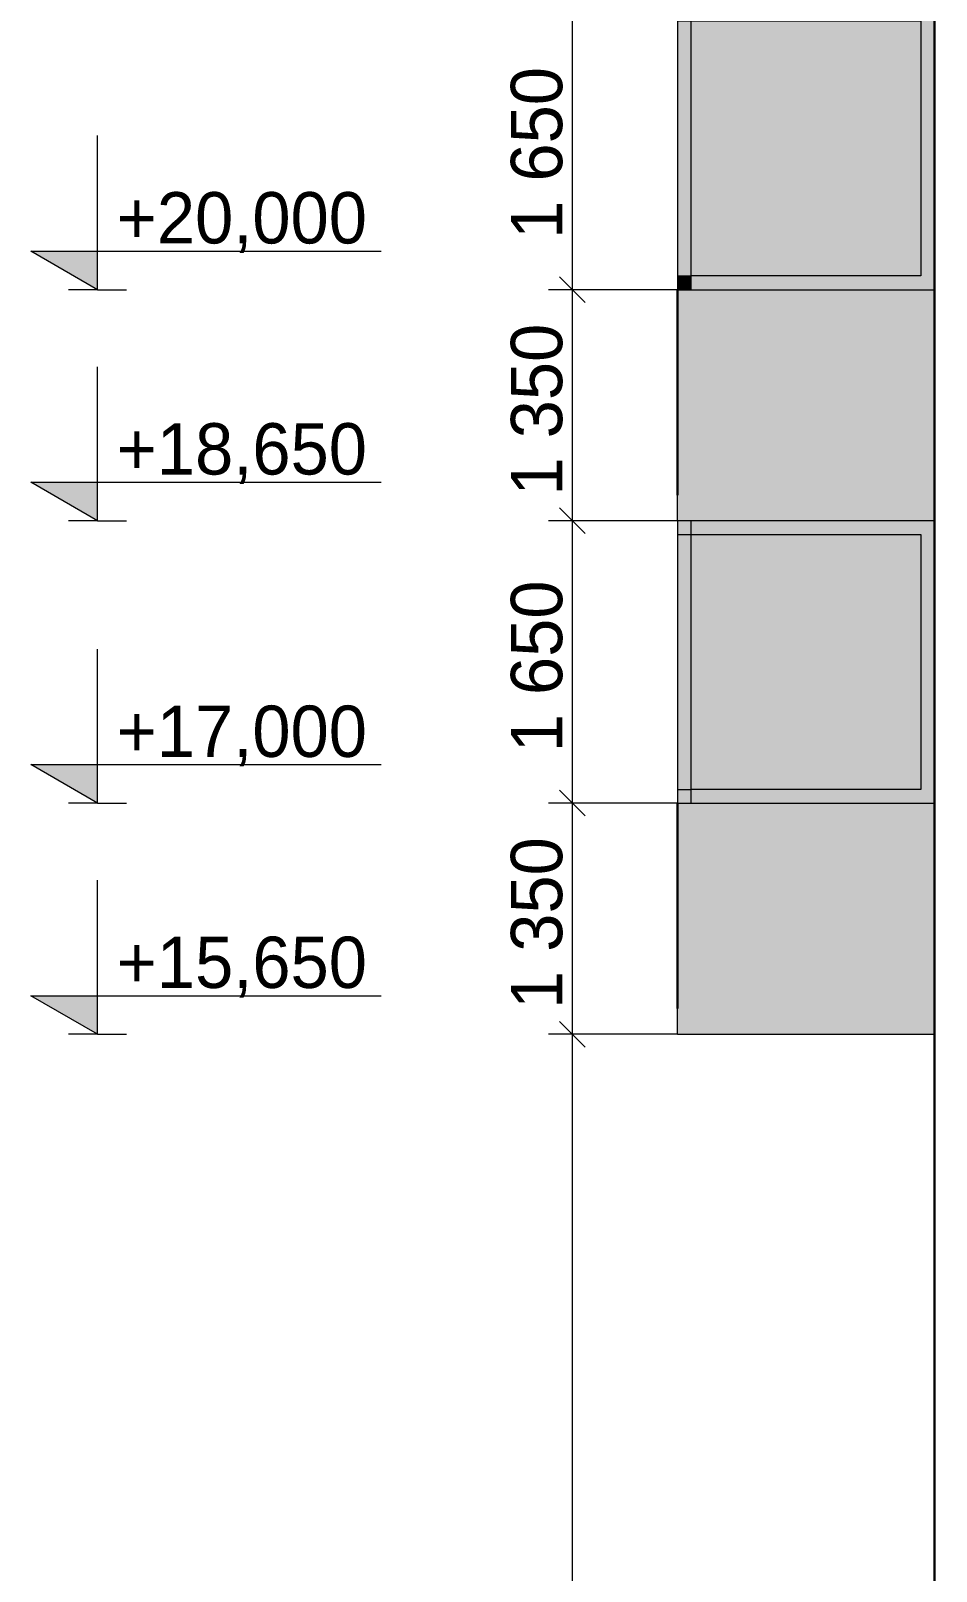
# Model space of a CAD drawing. Extents: x -73780 to 132552, y -11647 to 36957.
# Drawn here: x -73780 to -68493, y 12512 to 21512 of the extents above; entities that cross this region are included whole.
import ezdxf

# ---------------------------------------------------------------- set-up
doc = ezdxf.new("R2010")
doc.units = 0
doc.header["$MEASUREMENT"] = 0
for name, color, linetype, lineweight in [('0_Ном_пера__41', 7, 'Continuous', 30), ('0_Ном_пера__7', 7, 'Continuous', 5), ('Интерьер- Перегородка_Ном_пера__41', 7, 'Continuous', 30), ('Окна ArchiCAD_Ном_пера__1', 7, 'Continuous', 13), ('Окна ArchiCAD_Ном_пера__7', 7, 'Continuous', 5), ('Перекрытия_Ном_пера__21', 7, 'Continuous', 20), ('Перекрытия_Ном_пера__7', 7, 'Continuous', 5)]:
    doc.layers.add(name, color=color, linetype=linetype, lineweight=lineweight)
doc.layers.add('0_Ном_пера__98', color=7, linetype='Continuous', lineweight=13, true_color=0x001f3e)
for name, color, linetype in [('Интерьер- Перегородка', 7, 'Continuous'), ('Окна ArchiCAD', 7, 'Continuous'), ('Перекрытия', 7, 'Continuous')]:
    doc.layers.add(name, color=color, linetype=linetype)
doc.styles.add('СГЕНЕРИР_СТИЛЬ_1', font='GOTHIC.TTF')
doc.styles.add('СГЕНЕРИР_СТИЛЬ_2', font='')
doc.styles.get('СГЕНЕРИР_СТИЛЬ_2').set_extended_font_data('Arial Unicode MS Кириллический')
doc.dimstyles.new('СГЕНЕРИР_СТИЛЬ__1', dxfattribs={"dimtxt": 300, "dimasz": 142.5, "dimexe": 0.18, "dimexo": 0, "dimgap": 0.09, "dimtad": 1, "dimdec": 0, "dimzin": 0, "dimdsep": 46, "dimtxsty": 'СГЕНЕРИР_СТИЛЬ_2', "dimblk": 'ARROWHEAD_6', "dimblk1": 'ARROWHEAD_6', "dimblk2": 'ARROWHEAD_6', "dimcen": 0.09, "dimclrd": 256, "dimclre": 256, "dimclrt": 256, "dimadec": 0, "dimazin": 0, "dimtfac": 1, "dimtdec": 4, "dimtmove": 0, "dimatfit": 3, "dimfxl": 0, "dimtolj": 1, "dimtzin": 0, "dimarcsym": 0})

# ---------------------------------------------------------------- blocks, each defined once
blk = doc.blocks.new('Элемент разреза_317', base_point=(-87179.4, 0))
at = {"layer": 'Окна ArchiCAD_Ном_пера__7', "linetype": 'Continuous'}
blk.add_hatch(color=256, dxfattribs=at).paths.add_polyline_path([(-70002.7, 17080), (-69922.7, 17080), (-69922.7, 18570), (-70002.7, 18570)], flags=0)
at = {"layer": 'Окна ArchiCAD_Ном_пера__1', "linetype": 'Continuous'}
for p, q in [((-69922.7, 18570), (-69922.7, 18650)), ((-70002.7, 18570), (-69922.7, 18570)), ((-70002.7, 17080), (-69922.7, 17080)), ((-69922.7, 17000), (-69922.7, 17080))]:
    blk.add_line(p, q, dxfattribs=at)
blk = doc.blocks.new('Элемент разреза_257', base_point=(-87179.4, 0))
at = {"layer": 'Окна ArchiCAD_Ном_пера__7', "linetype": 'Continuous'}
for points in [[(-68502.7, 18650), (-70002.7, 18650), (-70002.7, 18570), (-69922.7, 18570), (-68582.7, 18570), (-68502.7, 18570)], [(-69922.7, 17080), (-68582.7, 17080), (-68582.7, 18570), (-69922.7, 18570)], [(-68502.7, 17080), (-68502.7, 18570), (-68582.7, 18570), (-68582.7, 17080)], [(-68502.7, 17080), (-68582.7, 17080), (-69922.7, 17080), (-70002.7, 17080), (-70002.7, 17000), (-68502.7, 17000)]]:
    blk.add_hatch(color=256, dxfattribs=at).paths.add_polyline_path(points, flags=0)
at = {"layer": 'Окна ArchiCAD_Ном_пера__1', "linetype": 'Continuous'}
for p, q in [((-68502.7, 18650), (-70002.7, 18650)), ((-70002.7, 18650), (-70002.7, 18570)), ((-70002.7, 18570), (-70002.7, 17080)), ((-69922.7, 17080), (-69922.7, 18570)), ((-69922.7, 18570), (-68582.7, 18570)), ((-68582.7, 18570), (-68582.7, 17080)), ((-70002.7, 17080), (-70002.7, 17000)), ((-68582.7, 17080), (-69922.7, 17080)), ((-70002.7, 17000), (-68502.7, 17000))]:
    blk.add_line(p, q, dxfattribs=at)
blk = doc.blocks.new('Элемент разреза_60', base_point=(-87179.4, 0))
at = {"layer": 'Перекрытия_Ном_пера__7', "linetype": 'Continuous'}
blk.add_hatch(color=256, dxfattribs=at).paths.add_polyline_path([(-70002.7, 15650), (-68502.7, 15650), (-68502.7, 15800), (-70002.7, 15800)], flags=0)
at = {"layer": 'Перекрытия_Ном_пера__21', "linetype": 'Continuous'}
for q in [(-70002.7, 15800), (-68502.7, 15650)]:
    blk.add_line((-70002.7, 15650), q, dxfattribs=at)
blk = doc.blocks.new('Элемент разреза_61', base_point=(-87179.4, 0))
at = {"layer": 'Перекрытия_Ном_пера__7', "linetype": 'Continuous'}
blk.add_hatch(color=256, dxfattribs=at).paths.add_polyline_path([(-70002.7, 18800), (-70002.7, 18650), (-68502.7, 18650), (-68502.7, 18800)], flags=0)
at = {"layer": 'Перекрытия_Ном_пера__21', "linetype": 'Continuous'}
blk.add_line((-70002.7, 18650), (-70002.7, 18800), dxfattribs=at)
blk = doc.blocks.new('Элемент разреза_141', base_point=(-87179.4, 0))
at = {"layer": 'Интерьер- Перегородка_Ном_пера__41', "linetype": 'Continuous'}
blk.add_line((-68502.7, 12900), (-68502.7, 15900), dxfattribs=at)
blk = doc.blocks.new('Элемент разреза_150', base_point=(-87179.4, 0))
at = {"layer": 'Интерьер- Перегородка_Ном_пера__41', "linetype": 'Continuous'}
blk.add_line((-68502.7, 9900), (-68502.7, 12900), dxfattribs=at)
blk = doc.blocks.new('Элемент разреза_151', base_point=(-87179.4, 0))
at = {"layer": 'Интерьер- Перегородка_Ном_пера__41', "linetype": 'Continuous'}
blk.add_line((-68502.7, 18900), (-68502.7, 15900), dxfattribs=at)
blk = doc.blocks.new('Элемент разреза_154', base_point=(-87179.4, 0))
at = {"layer": 'Интерьер- Перегородка_Ном_пера__41', "linetype": 'Continuous'}
blk.add_line((-68502.7, 21900), (-68502.7, 18900), dxfattribs=at)
blk = doc.blocks.new('Элемент разреза_196', base_point=(-87179.4, 0))
at = {"layer": '0_Ном_пера__7', "linetype": 'Continuous'}
blk.add_hatch(color=256, dxfattribs=at).paths.add_polyline_path([(-70002.7, 17000), (-70002.7, 15800), (-68502.7, 15800), (-68502.7, 17000)], flags=0)
at = {"layer": '0_Ном_пера__41', "linetype": 'Continuous'}
blk.add_line((-70002.7, 17000), (-70002.7, 15800), dxfattribs=at)
blk = doc.blocks.new('Элемент разреза_197', base_point=(-87179.4, 0))
at = {"layer": '0_Ном_пера__7', "linetype": 'Continuous'}
blk.add_hatch(color=256, dxfattribs=at).paths.add_polyline_path([(-70002.7, 20000), (-70002.7, 18800), (-68502.7, 18800), (-68502.7, 20000)], flags=0)
at = {"layer": '0_Ном_пера__41', "linetype": 'Continuous'}
blk.add_line((-70002.7, 20000), (-70002.7, 18800), dxfattribs=at)
blk = doc.blocks.new('Элемент разреза_258', base_point=(-87179.4, 0))
at = {"layer": 'Окна ArchiCAD_Ном_пера__7', "linetype": 'Continuous'}
for points in [[(-70002.7, 21570), (-69922.7, 21570), (-69922.7, 21650), (-70002.7, 21650)], [(-70002.7, 20000), (-69922.7, 20000), (-69922.7, 20080), (-70002.7, 20080)]]:
    blk.add_hatch(color=256, dxfattribs=at).paths.add_polyline_path(points, flags=0)
at = {"layer": 'Окна ArchiCAD_Ном_пера__1', "linetype": 'Continuous'}
for p, q in [((-69922.7, 21570), (-69922.7, 21650)), ((-70002.7, 21570), (-69922.7, 21570)), ((-70002.7, 20080), (-69922.7, 20080)), ((-69922.7, 20000), (-69922.7, 20080))]:
    blk.add_line(p, q, dxfattribs=at)
blk = doc.blocks.new('Элемент разреза_306', base_point=(-87179.4, 0))
at = {"layer": 'Окна ArchiCAD_Ном_пера__7', "linetype": 'Continuous'}
for points in [[(-69922.7, 21570), (-68582.7, 21570), (-68502.7, 21570), (-68502.7, 21650), (-69922.7, 21650)], [(-70002.7, 21570), (-70002.7, 20080), (-69922.7, 20080), (-69922.7, 21570)], [(-69922.7, 20080), (-68582.7, 20080), (-68582.7, 21570), (-69922.7, 21570)], [(-68502.7, 20080), (-68502.7, 21570), (-68582.7, 21570), (-68582.7, 20080)], [(-68582.7, 20080), (-69922.7, 20080), (-69922.7, 20000), (-68502.7, 20000), (-68502.7, 20080)]]:
    blk.add_hatch(color=256, dxfattribs=at).paths.add_polyline_path(points, flags=0)
at = {"layer": 'Окна ArchiCAD_Ном_пера__1', "linetype": 'Continuous'}
for p, q in [((-68502.7, 21650), (-70002.7, 21650)), ((-70002.7, 21650), (-70002.7, 21570)), ((-70002.7, 21570), (-70002.7, 20080)), ((-69922.7, 20080), (-69922.7, 21570)), ((-69922.7, 21570), (-68582.7, 21570)), ((-68582.7, 21570), (-68582.7, 20080)), ((-70002.7, 20080), (-70002.7, 20000)), ((-68582.7, 20080), (-69922.7, 20080)), ((-70002.7, 20000), (-68502.7, 20000))]:
    blk.add_line(p, q, dxfattribs=at)
blk = doc.blocks.new('Линейный размер_6', base_point=(-73390.7, -150))
at = {"layer": '0_Ном_пера__98', "linetype": 'Continuous'}
for points in [[(-73390.7, 20000), (-73780, 20225), (-73390.7, 20225)], [(-73390.7, 18650), (-73780, 18875), (-73390.7, 18875)], [(-73390.7, 17000), (-73780, 17225), (-73390.7, 17225)], [(-73390.7, 15650), (-73780, 15875), (-73390.7, 15875)]]:
    blk.add_hatch(color=256, dxfattribs=at).paths.add_polyline_path(points, flags=0)
for p, q in [((-73390.7, 20000), (-73390.7, 20900)), ((-73390.7, 20000), (-73780, 20225)), ((-73780, 20225), (-73390.7, 20225)), ((-73390.7, 20225), (-71733.8, 20225)), ((-73390.7, 20000), (-73559.5, 20000)), ((-73390.7, 20000), (-73222, 20000)), ((-73390.7, 18650), (-73390.7, 19550)), ((-73390.7, 18650), (-73780, 18875)), ((-73780, 18875), (-73390.7, 18875)), ((-73390.7, 18875), (-71733.8, 18875)), ((-73390.7, 18650), (-73559.5, 18650)), ((-73390.7, 18650), (-73222, 18650)), ((-73390.7, 17000), (-73390.7, 17900)), ((-73390.7, 17000), (-73780, 17225)), ((-73780, 17225), (-73390.7, 17225)), ((-73390.7, 17225), (-71733.8, 17225)), ((-73390.7, 17000), (-73559.5, 17000)), ((-73390.7, 17000), (-73222, 17000)), ((-73390.7, 15650), (-73390.7, 16550)), ((-73390.7, 15650), (-73780, 15875)), ((-73780, 15875), (-73390.7, 15875)), ((-73390.7, 15875), (-71733.8, 15875)), ((-73390.7, 15650), (-73559.5, 15650)), ((-73390.7, 15650), (-73222, 15650))]:
    blk.add_line(p, q, dxfattribs=at)
at = {"layer": '0_Ном_пера__98', "char_height": 300, "attachment_point": 1, "style": 'СГЕНЕРИР_СТИЛЬ_1'}
for s, insert in [('{+20,000}', (-73278.2, 20570)), ('{+18,650}', (-73278.2, 19220)), ('{+17,000}', (-73278.2, 17570)), ('{+15,650}', (-73278.2, 16220))]:
    blk.add_mtext(s, dxfattribs=dict(at, insert=insert))
blk = doc.blocks.new('*D506', base_point=(-87179.4, 0))
at = {"layer": '0_Ном_пера__98', "linetype": 'Continuous'}
for p, q in [((-70691.7, 15725), (-70541.7, 15575)), ((-70002.7, 15650), (-70757.4, 15650)), ((-70616.7, 4700), (-70616.7, 15650)), ((-70691.7, 4775), (-70541.7, 4625)), ((-68492.7, 4700), (-70757.4, 4700))]:
    blk.add_line(p, q, dxfattribs=at)
at = {"layer": '0_Ном_пера__98', "char_height": 300, "attachment_point": 1, "rotation": 90, "style": 'СГЕНЕРИР_СТИЛЬ_1'}
for s, insert in [('{10\xa0950}', (-70976.7, 10057.8)), ('{1\xa0100}', (-70976.7, 4775))]:
    blk.add_mtext(s, dxfattribs=dict(at, insert=insert))
blk = doc.blocks.new('ARROWHEAD_6')
at = {"linetype": 'Continuous'}
for p, q in [((0, 0), (-1, 0)), ((-0.5, -0.5), (0.5, 0.5))]:
    blk.add_line(p, q, dxfattribs=at)
blk = doc.blocks.new('*D507', base_point=(-87179.4, 0))
at = {"layer": '0_Ном_пера__98', "linetype": 'Continuous'}
for p, q in [((-70691.7, 17075), (-70541.7, 16925)), ((-70002.7, 17000), (-70757.4, 17000)), ((-70616.7, 15650), (-70616.7, 17000)), ((-70691.7, 15725), (-70541.7, 15575)), ((-70002.7, 15650), (-70757.4, 15650))]:
    blk.add_line(p, q, dxfattribs=at)
at = {"layer": '0_Ном_пера__98', "insert": (-70976.7, 15797), "char_height": 300, "attachment_point": 1, "rotation": 90, "style": 'СГЕНЕРИР_СТИЛЬ_1'}
blk.add_mtext('{1\xa0350}', dxfattribs=at)
blk = doc.blocks.new('*D508', base_point=(-87179.4, 0))
at = {"layer": '0_Ном_пера__98', "linetype": 'Continuous'}
for p, q in [((-70691.7, 18725), (-70541.7, 18575)), ((-70002.7, 18650), (-70757.4, 18650)), ((-70616.7, 17000), (-70616.7, 18650)), ((-70691.7, 17075), (-70541.7, 16925)), ((-70002.7, 17000), (-70757.4, 17000))]:
    blk.add_line(p, q, dxfattribs=at)
at = {"layer": '0_Ном_пера__98', "insert": (-70976.7, 17297), "char_height": 300, "attachment_point": 1, "rotation": 90, "style": 'СГЕНЕРИР_СТИЛЬ_1'}
blk.add_mtext('{1\xa0650}', dxfattribs=at)
blk = doc.blocks.new('*D509', base_point=(-87179.4, 0))
at = {"layer": '0_Ном_пера__98', "linetype": 'Continuous'}
for p, q in [((-70691.7, 20075), (-70541.7, 19925)), ((-69942.7, 20000), (-70757.4, 20000)), ((-70616.7, 18650), (-70616.7, 20000)), ((-70691.7, 18725), (-70541.7, 18575)), ((-70002.7, 18650), (-70757.4, 18650))]:
    blk.add_line(p, q, dxfattribs=at)
at = {"layer": '0_Ном_пера__98', "insert": (-70976.7, 18797), "char_height": 300, "attachment_point": 1, "rotation": 90, "style": 'СГЕНЕРИР_СТИЛЬ_1'}
blk.add_mtext('{1\xa0350}', dxfattribs=at)
blk = doc.blocks.new('*D510', base_point=(-87179.4, 0))
at = {"layer": '0_Ном_пера__98', "linetype": 'Continuous'}
for p, q in [((-70691.7, 21725), (-70541.7, 21575)), ((-70002.7, 21650), (-70757.4, 21650)), ((-70616.7, 20000), (-70616.7, 21650)), ((-70691.7, 20075), (-70541.7, 19925)), ((-69942.7, 20000), (-70757.4, 20000))]:
    blk.add_line(p, q, dxfattribs=at)
at = {"layer": '0_Ном_пера__98', "insert": (-70976.7, 20297), "char_height": 300, "attachment_point": 1, "rotation": 90, "style": 'СГЕНЕРИР_СТИЛЬ_1'}
blk.add_mtext('{1\xa0650}', dxfattribs=at)
blk = doc.blocks.new('*D511', base_point=(-87179.4, 0))
at = {"layer": '0_Ном_пера__98', "linetype": 'Continuous'}
for p, q in [((-70691.7, 23075), (-70541.7, 22925)), ((-70002.7, 23000), (-70757.4, 23000)), ((-70616.7, 21650), (-70616.7, 23000)), ((-70691.7, 21725), (-70541.7, 21575)), ((-70002.7, 21650), (-70757.4, 21650))]:
    blk.add_line(p, q, dxfattribs=at)
at = {"layer": '0_Ном_пера__98', "insert": (-70976.7, 21797), "char_height": 300, "attachment_point": 1, "rotation": 90, "style": 'СГЕНЕРИР_СТИЛЬ_1'}
blk.add_mtext('{1\xa0350}', dxfattribs=at)
blk = doc.blocks.new('*D512', base_point=(-87179.4, 0))
at = {"layer": '0_Ном_пера__98', "linetype": 'Continuous'}
for p, q in [((-70691.7, 24725), (-70541.7, 24575)), ((-70002.7, 24650), (-70757.4, 24650)), ((-70616.7, 23000), (-70616.7, 24650)), ((-70691.7, 23075), (-70541.7, 22925)), ((-70002.7, 23000), (-70757.4, 23000))]:
    blk.add_line(p, q, dxfattribs=at)
at = {"layer": '0_Ном_пера__98', "insert": (-70976.7, 23297), "char_height": 300, "attachment_point": 1, "rotation": 90, "style": 'СГЕНЕРИР_СТИЛЬ_1'}
blk.add_mtext('{1\xa0650}', dxfattribs=at)
blk = doc.blocks.new('*D513', base_point=(-87179.4, 0))
at = {"layer": '0_Ном_пера__98', "linetype": 'Continuous'}
for p, q in [((-70691.7, 26075), (-70541.7, 25925)), ((-69942.7, 26000), (-70757.4, 26000)), ((-70616.7, 24650), (-70616.7, 26000)), ((-70691.7, 24725), (-70541.7, 24575)), ((-70002.7, 24650), (-70757.4, 24650))]:
    blk.add_line(p, q, dxfattribs=at)
at = {"layer": '0_Ном_пера__98', "insert": (-70976.7, 24797), "char_height": 300, "attachment_point": 1, "rotation": 90, "style": 'СГЕНЕРИР_СТИЛЬ_1'}
blk.add_mtext('{1\xa0350}', dxfattribs=at)
blk = doc.blocks.new('*D514', base_point=(-87179.4, 0))
at = {"layer": '0_Ном_пера__98', "linetype": 'Continuous'}
for p, q in [((-70691.7, 27725), (-70541.7, 27575)), ((-70002.7, 27650), (-70757.4, 27650)), ((-70616.7, 26000), (-70616.7, 27650)), ((-70691.7, 26075), (-70541.7, 25925)), ((-69942.7, 26000), (-70757.4, 26000))]:
    blk.add_line(p, q, dxfattribs=at)
at = {"layer": '0_Ном_пера__98', "insert": (-70976.7, 26297), "char_height": 300, "attachment_point": 1, "rotation": 90, "style": 'СГЕНЕРИР_СТИЛЬ_1'}
blk.add_mtext('{1\xa0650}', dxfattribs=at)
blk = doc.blocks.new('*D515', base_point=(-87179.4, 0))
at = {"layer": '0_Ном_пера__98', "linetype": 'Continuous'}
for p, q in [((-70691.7, 29075), (-70541.7, 28925)), ((-70002.7, 29000), (-70757.4, 29000)), ((-70616.7, 27650), (-70616.7, 29000)), ((-70691.7, 27725), (-70541.7, 27575)), ((-70002.7, 27650), (-70757.4, 27650))]:
    blk.add_line(p, q, dxfattribs=at)
at = {"layer": '0_Ном_пера__98', "insert": (-70976.7, 27797), "char_height": 300, "attachment_point": 1, "rotation": 90, "style": 'СГЕНЕРИР_СТИЛЬ_1'}
blk.add_mtext('{1\xa0350}', dxfattribs=at)
blk = doc.blocks.new('*D516', base_point=(-87179.4, 0))
at = {"layer": '0_Ном_пера__98', "linetype": 'Continuous'}
for p, q in [((-70541.7, 30575), (-70691.7, 30725)), ((-70616.7, 30650), (-70616.7, 30762.5)), ((-70002.7, 30650), (-70757.4, 30650)), ((-70616.7, 29000), (-70616.7, 30650)), ((-70691.7, 29075), (-70541.7, 28925)), ((-70002.7, 29000), (-70757.4, 29000))]:
    blk.add_line(p, q, dxfattribs=at)
at = {"layer": '0_Ном_пера__98', "insert": (-70976.7, 29297), "char_height": 300, "attachment_point": 1, "rotation": 90, "style": 'СГЕНЕРИР_СТИЛЬ_1'}
blk.add_mtext('{1\xa0650}', dxfattribs=at)

msp = doc.modelspace()

# ---------------------------------------------------------------- block references
at = {"linetype": 'Continuous'}
msp.add_blockref('Линейный размер_6', (-73390.7, -150), dxfattribs=at)
for name in ['Элемент разреза_197', 'Элемент разреза_196']:
    msp.add_blockref(name, (-87179.4, 0))
at = {"layer": 'Интерьер- Перегородка'}
for name in ['Элемент разреза_154', 'Элемент разреза_151', 'Элемент разреза_141', 'Элемент разреза_150']:
    msp.add_blockref(name, (-87179.4, 0), dxfattribs=at)
at = {"layer": 'Окна ArchiCAD'}
for name in ['Элемент разреза_258', 'Элемент разреза_306', 'Элемент разреза_317', 'Элемент разреза_257']:
    msp.add_blockref(name, (-87179.4, 0), dxfattribs=at)
at = {"layer": 'Перекрытия'}
for name in ['Элемент разреза_61', 'Элемент разреза_60']:
    msp.add_blockref(name, (-87179.4, 0), dxfattribs=at)

# ---------------------------------------------------------------- dimensions: what is measured, and where the dimension line sits
at = {"linetype": 'Continuous'}
for p1, p2, picture, middle in [((-70002.7, 29000), (-70002.7, 30650), '*D516', (-70826.7, 29811.3)), ((-70002.7, 27650), (-70002.7, 29000), '*D515', (-70826.7, 28311.3)), ((-69942.7, 26000), (-70002.7, 27650), '*D514', (-70826.7, 26811.3)), ((-70002.7, 24650), (-69942.7, 26000), '*D513', (-70826.7, 25311.3)), ((-70002.7, 23000), (-70002.7, 24650), '*D512', (-70826.7, 23811.3)), ((-70002.7, 21650), (-70002.7, 23000), '*D511', (-70826.7, 22311.3)), ((-69942.7, 20000), (-70002.7, 21650), '*D510', (-70826.7, 20811.3)), ((-70002.7, 18650), (-69942.7, 20000), '*D509', (-70826.7, 19311.3)), ((-70002.7, 17000), (-70002.7, 18650), '*D508', (-70826.7, 17811.3)), ((-70002.7, 15650), (-70002.7, 17000), '*D507', (-70826.7, 16311.3)), ((-68492.7, 4700), (-70002.7, 15650), '*D506', (-70826.7, 10684.6))]:
    dim = msp.add_linear_dim(base=(-70616.7, -173.6), p1=p1, p2=p2, angle=90, dimstyle='СГЕНЕРИР_СТИЛЬ__1', dxfattribs=at)
    dim.commit()
    dim.dimension.update_dxf_attribs({"geometry": picture, "text_midpoint": middle})

doc.saveas('drawing.dxf')
